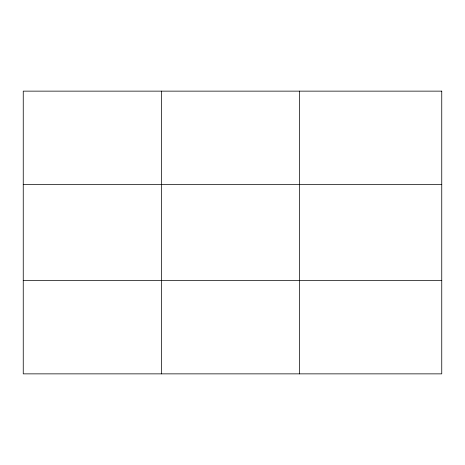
<?xml version="1.0" encoding="UTF-8"?>
<svg xmlns="http://www.w3.org/2000/svg" width="465" height="465" viewBox="0 0 465 465"><rect width="100%" height="100%" fill="white"/><g stroke="black" fill="none" stroke-linecap="round" stroke-linejoin="round"><path stroke-width="0.7" d="M161.355 91.14L161.355 373.86M299.46 91.14L299.46 373.86M23.25 184.436L441.75 184.436M23.25 280.564L441.75 280.564M441.75 91.14L441.75 373.86L23.25 373.86L23.25 91.14L441.75 91.14"/></g></svg>
